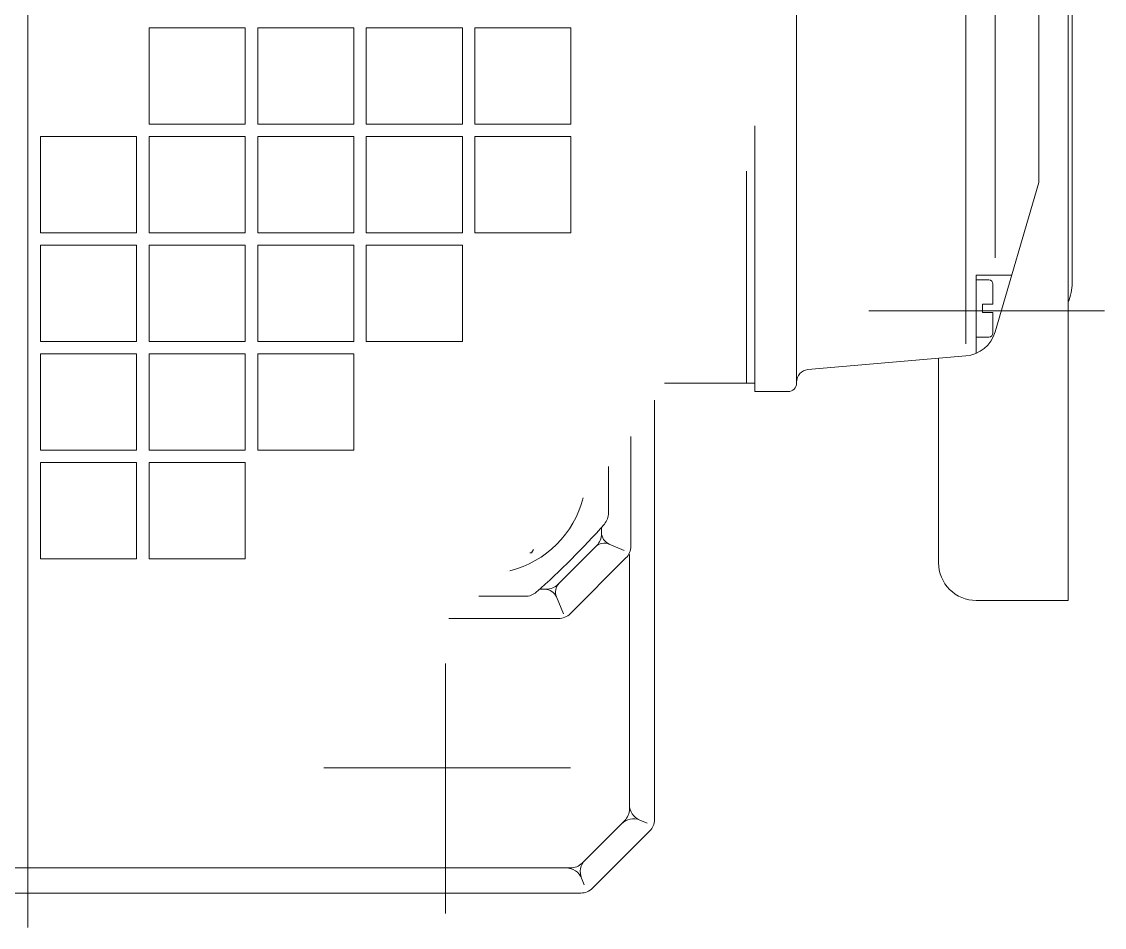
# Model space of a CAD drawing. Header units: millimetres. Extents: x 2085 to 2829, y 1347 to 1643.
# Drawn here: x 2160.2023 to 2160.3319, y 1605.6322 to 1605.7405 of the extents above; entities that cross this region are included whole.
import ezdxf

# ---------------------------------------------------------------- set-up
doc = ezdxf.new("R2010")
doc.units = ezdxf.units.MM
doc.layers.get('0').update_dxf_attribs({"color": 251, "lineweight": 9})
doc.layers.add('A-SANITARIOS', color=251, linetype='Continuous', lineweight=13)

# ---------------------------------------------------------------- blocks, each defined once
blk = doc.blocks.new('BOMBAS-28.02.2025')
at = {"layer": 'A-SANITARIOS'}
for p, q in [((2.272102834045654, -8.455586433410645, -9.617525271273668e-07), (2.272102834045654, -8.238282356411219, -9.617525271273668e-07)), ((2.272102834045654, -8.455586433410645, -9.617525271273668e-07), (2.272102834045654, -8.238282356411219, -9.617525271273668e-07)), ((2.396604298934108, -8.276486244052649, -9.617525271273668e-07), (2.396604298934108, -8.416486060246825, -9.617525271273668e-07)), ((2.396604298934108, -8.276486244052649, -9.617525271273668e-07), (2.396604298934108, -8.416486060246825, -9.617525271273668e-07)), ((2.364102834224468, -8.302611153572798, -9.617525271273668e-07), (2.364102834224468, -8.390361396595836, -9.617525271273668e-07)), ((2.364102834224468, -8.302611153572798, -9.617525271273668e-07), (2.364102834224468, -8.390361396595836, -9.617525271273668e-07)), ((2.384378468006616, -8.307501563802361, -9.617525271273668e-07), (2.384378468006616, -8.385781105607748, -9.617525271273668e-07)), ((2.384378468006616, -8.307501563802361, -9.617525271273668e-07), (2.384378468006616, -8.385781105607748, -9.617525271273668e-07)), ((2.397104298084741, -8.314485877752304, -9.617525271273668e-07), (2.397104298084741, -8.378486428409815, -9.617525271273668e-07)), ((2.397104298084741, -8.314485877752304, -9.617525271273668e-07), (2.397104298084741, -8.378486428409815, -9.617525271273668e-07)), ((2.387870897859102, -8.316989814862609, -9.617525271273668e-07), (2.387870897859102, -8.375474678352475, -9.617525271273668e-07)), ((2.387870897859102, -8.316989814862609, -9.617525271273668e-07), (2.387870897859102, -8.375474678352475, -9.617525271273668e-07)), ((2.393102833390003, -8.326486183330417, -9.617525271273668e-07), (2.393102833390003, -8.366486122831702, -9.617525271273668e-07)), ((2.393102833390003, -8.326486183330417, -9.617525271273668e-07), (2.393102833390003, -8.366486122831702, -9.617525271273668e-07)), ((2.298102834582096, -8.347986152395606, -9.617525271273668e-07), (2.286602833628422, -8.347986152395606, -9.617525271273668e-07)), ((2.286602833628422, -8.347986152395606, -9.617525271273668e-07), (2.286602833628422, -8.35948615334928, -9.617525271273668e-07)), ((2.298102834582096, -8.347986152395606, -9.617525271273668e-07), (2.286602833628422, -8.347986152395606, -9.617525271273668e-07)), ((2.286602833628422, -8.347986152395606, -9.617525271273668e-07), (2.286602833628422, -8.35948615334928, -9.617525271273668e-07)), ((2.298102834582096, -8.347986152395606, -9.617525271273668e-07), (2.298102834582096, -8.35948615334928, -9.617525271273668e-07)), ((2.298102834582096, -8.347986152395606, -9.617525271273668e-07), (2.298102834582096, -8.35948615334928, -9.617525271273668e-07)), ((2.299602833896643, -8.347986152395606, -9.617525271273668e-07), (2.299602833896643, -8.35948615334928, -9.617525271273668e-07)), ((2.311102832987672, -8.347986152395606, -9.617525271273668e-07), (2.299602833896643, -8.347986152395606, -9.617525271273668e-07)), ((2.299602833896643, -8.347986152395606, -9.617525271273668e-07), (2.299602833896643, -8.35948615334928, -9.617525271273668e-07)), ((2.311102832987672, -8.347986152395606, -9.617525271273668e-07), (2.299602833896643, -8.347986152395606, -9.617525271273668e-07)), ((2.311102832987672, -8.347986152395606, -9.617525271273668e-07), (2.311102832987672, -8.35948615334928, -9.617525271273668e-07)), ((2.311102832987672, -8.347986152395606, -9.617525271273668e-07), (2.311102832987672, -8.35948615334928, -9.617525271273668e-07)), ((2.312602834164863, -8.347986152395606, -9.617525271273668e-07), (2.312602834164863, -8.35948615334928, -9.617525271273668e-07)), ((2.324102833255893, -8.347986152395606, -9.617525271273668e-07), (2.312602834164863, -8.347986152395606, -9.617525271273668e-07)), ((2.312602834164863, -8.347986152395606, -9.617525271273668e-07), (2.312602834164863, -8.35948615334928, -9.617525271273668e-07)), ((2.324102833255893, -8.347986152395606, -9.617525271273668e-07), (2.312602834164863, -8.347986152395606, -9.617525271273668e-07)), ((2.324102833255893, -8.347986152395606, -9.617525271273668e-07), (2.324102833255893, -8.35948615334928, -9.617525271273668e-07)), ((2.324102833255893, -8.347986152395606, -9.617525271273668e-07), (2.324102833255893, -8.35948615334928, -9.617525271273668e-07)), ((2.325602834433084, -8.347986152395606, -9.617525271273668e-07), (2.325602834433084, -8.35948615334928, -9.617525271273668e-07)), ((2.337102831661468, -8.347986152395606, -9.617525271273668e-07), (2.325602834433084, -8.347986152395606, -9.617525271273668e-07)), ((2.325602834433084, -8.347986152395606, -9.617525271273668e-07), (2.325602834433084, -8.35948615334928, -9.617525271273668e-07)), ((2.337102831661468, -8.347986152395606, -9.617525271273668e-07), (2.325602834433084, -8.347986152395606, -9.617525271273668e-07)), ((2.337102831661468, -8.347986152395606, -9.617525271273668e-07), (2.337102831661468, -8.35948615334928, -9.617525271273668e-07)), ((2.337102831661468, -8.347986152395606, -9.617525271273668e-07), (2.337102831661468, -8.35948615334928, -9.617525271273668e-07)), ((2.298102834582096, -8.35948615334928, -9.617525271273668e-07), (2.286602833628422, -8.35948615334928, -9.617525271273668e-07)), ((2.298102834582096, -8.35948615334928, -9.617525271273668e-07), (2.286602833628422, -8.35948615334928, -9.617525271273668e-07)), ((2.311102832987672, -8.35948615334928, -9.617525271273668e-07), (2.299602833896643, -8.35948615334928, -9.617525271273668e-07)), ((2.311102832987672, -8.35948615334928, -9.617525271273668e-07), (2.299602833896643, -8.35948615334928, -9.617525271273668e-07)), ((2.324102833255893, -8.35948615334928, -9.617525271273668e-07), (2.312602834164863, -8.35948615334928, -9.617525271273668e-07)), ((2.324102833255893, -8.35948615334928, -9.617525271273668e-07), (2.312602834164863, -8.35948615334928, -9.617525271273668e-07)), ((2.337102831661468, -8.35948615334928, -9.617525271273668e-07), (2.325602834433084, -8.35948615334928, -9.617525271273668e-07)), ((2.337102831661468, -8.35948615334928, -9.617525271273668e-07), (2.325602834433084, -8.35948615334928, -9.617525271273668e-07)), ((2.359102833404904, -8.359714912250638, -9.617525271273668e-07), (2.359102833404904, -8.391486121341586, -9.617525271273668e-07)), ((2.359102833404904, -8.359714912250638, -9.617525271273668e-07), (2.359102833404904, -8.391486121341586, -9.617525271273668e-07)), ((2.285102834313875, -8.360986152663827, -9.617525271273668e-07), (2.273602833360201, -8.360986152663827, -9.617525271273668e-07)), ((2.273602833360201, -8.360986152663827, -9.617525271273668e-07), (2.273602833360201, -8.372486153617501, -9.617525271273668e-07)), ((2.285102834313875, -8.360986152663827, -9.617525271273668e-07), (2.273602833360201, -8.360986152663827, -9.617525271273668e-07)), ((2.273602833360201, -8.360986152663827, -9.617525271273668e-07), (2.273602833360201, -8.372486153617501, -9.617525271273668e-07)), ((2.285102834313875, -8.360986152663827, -9.617525271273668e-07), (2.285102834313875, -8.372486153617501, -9.617525271273668e-07)), ((2.285102834313875, -8.360986152663827, -9.617525271273668e-07), (2.285102834313875, -8.372486153617501, -9.617525271273668e-07)), ((2.286602833628422, -8.360986152663827, -9.617525271273668e-07), (2.286602833628422, -8.372486153617501, -9.617525271273668e-07)), ((2.298102834582096, -8.360986152663827, -9.617525271273668e-07), (2.286602833628422, -8.360986152663827, -9.617525271273668e-07)), ((2.286602833628422, -8.360986152663827, -9.617525271273668e-07), (2.286602833628422, -8.372486153617501, -9.617525271273668e-07)), ((2.298102834582096, -8.360986152663827, -9.617525271273668e-07), (2.286602833628422, -8.360986152663827, -9.617525271273668e-07)), ((2.298102834582096, -8.360986152663827, -9.617525271273668e-07), (2.298102834582096, -8.372486153617501, -9.617525271273668e-07)), ((2.298102834582096, -8.360986152663827, -9.617525271273668e-07), (2.298102834582096, -8.372486153617501, -9.617525271273668e-07)), ((2.299602833896643, -8.360986152663827, -9.617525271273668e-07), (2.299602833896643, -8.372486153617501, -9.617525271273668e-07)), ((2.311102832987672, -8.360986152663827, -9.617525271273668e-07), (2.299602833896643, -8.360986152663827, -9.617525271273668e-07)), ((2.299602833896643, -8.360986152663827, -9.617525271273668e-07), (2.299602833896643, -8.372486153617501, -9.617525271273668e-07)), ((2.311102832987672, -8.360986152663827, -9.617525271273668e-07), (2.299602833896643, -8.360986152663827, -9.617525271273668e-07)), ((2.311102832987672, -8.360986152663827, -9.617525271273668e-07), (2.311102832987672, -8.372486153617501, -9.617525271273668e-07)), ((2.311102832987672, -8.360986152663827, -9.617525271273668e-07), (2.311102832987672, -8.372486153617501, -9.617525271273668e-07)), ((2.312602834164863, -8.360986152663827, -9.617525271273668e-07), (2.312602834164863, -8.372486153617501, -9.617525271273668e-07)), ((2.324102833255893, -8.360986152663827, -9.617525271273668e-07), (2.312602834164863, -8.360986152663827, -9.617525271273668e-07)), ((2.312602834164863, -8.360986152663827, -9.617525271273668e-07), (2.312602834164863, -8.372486153617501, -9.617525271273668e-07)), ((2.324102833255893, -8.360986152663827, -9.617525271273668e-07), (2.312602834164863, -8.360986152663827, -9.617525271273668e-07)), ((2.324102833255893, -8.360986152663827, -9.617525271273668e-07), (2.324102833255893, -8.372486153617501, -9.617525271273668e-07)), ((2.324102833255893, -8.360986152663827, -9.617525271273668e-07), (2.324102833255893, -8.372486153617501, -9.617525271273668e-07)), ((2.325602834433084, -8.360986152663827, -9.617525271273668e-07), (2.325602834433084, -8.372486153617501, -9.617525271273668e-07)), ((2.337102831661468, -8.360986152663827, -9.617525271273668e-07), (2.325602834433084, -8.360986152663827, -9.617525271273668e-07)), ((2.325602834433084, -8.360986152663827, -9.617525271273668e-07), (2.325602834433084, -8.372486153617501, -9.617525271273668e-07)), ((2.337102831661468, -8.360986152663827, -9.617525271273668e-07), (2.325602834433084, -8.360986152663827, -9.617525271273668e-07)), ((2.337102831661468, -8.360986152663827, -9.617525271273668e-07), (2.337102831661468, -8.372486153617501, -9.617525271273668e-07)), ((2.337102831661468, -8.360986152663827, -9.617525271273668e-07), (2.337102831661468, -8.372486153617501, -9.617525271273668e-07)), ((2.358102833240991, -8.365140633657575, -9.617525271273668e-07), (2.358102833240991, -8.390486121177673, -9.617525271273668e-07)), ((2.358102833240991, -8.365140633657575, -9.617525271273668e-07), (2.358102833240991, -8.390486121177673, -9.617525271273668e-07)), ((2.393102943286067, -8.366486318409443, -9.617525271273668e-07), (2.387871069222456, -8.384361896663904, -9.617525271273668e-07)), ((2.393102943286067, -8.366486318409443, -9.617525271273668e-07), (2.387871069222456, -8.384361896663904, -9.617525271273668e-07)), ((2.285102834313875, -8.372486153617501, -9.617525271273668e-07), (2.273602833360201, -8.372486153617501, -9.617525271273668e-07)), ((2.285102834313875, -8.372486153617501, -9.617525271273668e-07), (2.273602833360201, -8.372486153617501, -9.617525271273668e-07)), ((2.298102834582096, -8.372486153617501, -9.617525271273668e-07), (2.286602833628422, -8.372486153617501, -9.617525271273668e-07)), ((2.298102834582096, -8.372486153617501, -9.617525271273668e-07), (2.286602833628422, -8.372486153617501, -9.617525271273668e-07)), ((2.311102832987672, -8.372486153617501, -9.617525271273668e-07), (2.299602833896643, -8.372486153617501, -9.617525271273668e-07)), ((2.311102832987672, -8.372486153617501, -9.617525271273668e-07), (2.299602833896643, -8.372486153617501, -9.617525271273668e-07)), ((2.324102833255893, -8.372486153617501, -9.617525271273668e-07), (2.312602834164863, -8.372486153617501, -9.617525271273668e-07)), ((2.324102833255893, -8.372486153617501, -9.617525271273668e-07), (2.312602834164863, -8.372486153617501, -9.617525271273668e-07)), ((2.337102831661468, -8.372486153617501, -9.617525271273668e-07), (2.325602834433084, -8.372486153617501, -9.617525271273668e-07)), ((2.337102831661468, -8.372486153617501, -9.617525271273668e-07), (2.325602834433084, -8.372486153617501, -9.617525271273668e-07)), ((2.285102834313875, -8.373986152932048, -9.617525271273668e-07), (2.273602833360201, -8.373986152932048, -9.617525271273668e-07)), ((2.273602833360201, -8.373986152932048, -9.617525271273668e-07), (2.273602833360201, -8.385486152023077, -9.617525271273668e-07)), ((2.285102834313875, -8.373986152932048, -9.617525271273668e-07), (2.273602833360201, -8.373986152932048, -9.617525271273668e-07)), ((2.273602833360201, -8.373986152932048, -9.617525271273668e-07), (2.273602833360201, -8.385486152023077, -9.617525271273668e-07)), ((2.285102834313875, -8.373986152932048, -9.617525271273668e-07), (2.285102834313875, -8.385486152023077, -9.617525271273668e-07)), ((2.285102834313875, -8.373986152932048, -9.617525271273668e-07), (2.285102834313875, -8.385486152023077, -9.617525271273668e-07)), ((2.286602833628422, -8.373986152932048, -9.617525271273668e-07), (2.286602833628422, -8.385486152023077, -9.617525271273668e-07)), ((2.298102834582096, -8.373986152932048, -9.617525271273668e-07), (2.286602833628422, -8.373986152932048, -9.617525271273668e-07)), ((2.286602833628422, -8.373986152932048, -9.617525271273668e-07), (2.286602833628422, -8.385486152023077, -9.617525271273668e-07)), ((2.298102834582096, -8.373986152932048, -9.617525271273668e-07), (2.286602833628422, -8.373986152932048, -9.617525271273668e-07)), ((2.298102834582096, -8.373986152932048, -9.617525271273668e-07), (2.298102834582096, -8.385486152023077, -9.617525271273668e-07)), ((2.298102834582096, -8.373986152932048, -9.617525271273668e-07), (2.298102834582096, -8.385486152023077, -9.617525271273668e-07)), ((2.299602833896643, -8.373986152932048, -9.617525271273668e-07), (2.299602833896643, -8.385486152023077, -9.617525271273668e-07)), ((2.311102832987672, -8.373986152932048, -9.617525271273668e-07), (2.299602833896643, -8.373986152932048, -9.617525271273668e-07)), ((2.299602833896643, -8.373986152932048, -9.617525271273668e-07), (2.299602833896643, -8.385486152023077, -9.617525271273668e-07)), ((2.311102832987672, -8.373986152932048, -9.617525271273668e-07), (2.299602833896643, -8.373986152932048, -9.617525271273668e-07)), ((2.311102832987672, -8.373986152932048, -9.617525271273668e-07), (2.311102832987672, -8.385486152023077, -9.617525271273668e-07)), ((2.311102832987672, -8.373986152932048, -9.617525271273668e-07), (2.311102832987672, -8.385486152023077, -9.617525271273668e-07)), ((2.312602834164863, -8.373986152932048, -9.617525271273668e-07), (2.312602834164863, -8.385486152023077, -9.617525271273668e-07)), ((2.324102833255893, -8.373986152932048, -9.617525271273668e-07), (2.312602834164863, -8.373986152932048, -9.617525271273668e-07)), ((2.312602834164863, -8.373986152932048, -9.617525271273668e-07), (2.312602834164863, -8.385486152023077, -9.617525271273668e-07)), ((2.324102833255893, -8.373986152932048, -9.617525271273668e-07), (2.312602834164863, -8.373986152932048, -9.617525271273668e-07)), ((2.324102833255893, -8.373986152932048, -9.617525271273668e-07), (2.324102833255893, -8.385486152023077, -9.617525271273668e-07)), ((2.324102833255893, -8.373986152932048, -9.617525271273668e-07), (2.324102833255893, -8.385486152023077, -9.617525271273668e-07)), ((2.38560283309198, -8.377549538388848, -9.617525271273668e-07), (2.38560283309198, -8.386916786432266, -9.617525271273668e-07)), ((2.389864796161419, -8.377549538388848, -9.617525271273668e-07), (2.38560283309198, -8.377549538388848, -9.617525271273668e-07)), ((2.38560283309198, -8.377549538388848, -9.617525271273668e-07), (2.38560283309198, -8.386916786432266, -9.617525271273668e-07)), ((2.389864796161419, -8.377549538388848, -9.617525271273668e-07), (2.38560283309198, -8.377549538388848, -9.617525271273668e-07)), ((2.387111134215957, -8.378119545057416, -9.617525271273668e-07), (2.38560283309198, -8.378119545057416, -9.617525271273668e-07)), ((2.387111134215957, -8.378119545057416, -9.617525271273668e-07), (2.38560283309198, -8.378119545057416, -9.617525271273668e-07)), ((2.38761113336659, -8.38104953803122, -9.617525271273668e-07), (2.38761113336659, -8.37861954420805, -9.617525271273668e-07)), ((2.38761113336659, -8.38104953803122, -9.617525271273668e-07), (2.38761113336659, -8.37861954420805, -9.617525271273668e-07)), ((2.372736622899538, -8.38184354454279, -9.617525271273668e-07), (2.400944386929041, -8.38184354454279, -9.617525271273668e-07)), ((2.372736622899538, -8.38184354454279, -9.617525271273668e-07), (2.400944386929041, -8.38184354454279, -9.617525271273668e-07)), ((2.386341112985974, -8.382049538195133, -9.617525271273668e-07), (2.386341112985974, -8.38104953803122, -9.617525271273668e-07)), ((2.386341112985974, -8.38104953803122, -9.617525271273668e-07), (2.38761113336659, -8.38104953803122, -9.617525271273668e-07)), ((2.386341112985974, -8.382049538195133, -9.617525271273668e-07), (2.386341112985974, -8.38104953803122, -9.617525271273668e-07)), ((2.386341112985974, -8.38104953803122, -9.617525271273668e-07), (2.38761113336659, -8.38104953803122, -9.617525271273668e-07)), ((2.38761113336659, -8.382049538195133, -9.617525271273668e-07), (2.386341112985974, -8.382049538195133, -9.617525271273668e-07)), ((2.38761113336659, -8.382049538195133, -9.617525271273668e-07), (2.386341112985974, -8.382049538195133, -9.617525271273668e-07)), ((2.38761113336659, -8.384479530155659, -9.617525271273668e-07), (2.38761113336659, -8.382049538195133, -9.617525271273668e-07)), ((2.38761113336659, -8.384479530155659, -9.617525271273668e-07), (2.38761113336659, -8.382049538195133, -9.617525271273668e-07)), ((2.285102834313875, -8.385486152023077, -9.617525271273668e-07), (2.273602833360201, -8.385486152023077, -9.617525271273668e-07)), ((2.285102834313875, -8.385486152023077, -9.617525271273668e-07), (2.273602833360201, -8.385486152023077, -9.617525271273668e-07)), ((2.298102834582096, -8.385486152023077, -9.617525271273668e-07), (2.286602833628422, -8.385486152023077, -9.617525271273668e-07)), ((2.298102834582096, -8.385486152023077, -9.617525271273668e-07), (2.286602833628422, -8.385486152023077, -9.617525271273668e-07)), ((2.311102832987672, -8.385486152023077, -9.617525271273668e-07), (2.299602833896643, -8.385486152023077, -9.617525271273668e-07)), ((2.311102832987672, -8.385486152023077, -9.617525271273668e-07), (2.299602833896643, -8.385486152023077, -9.617525271273668e-07)), ((2.324102833255893, -8.385486152023077, -9.617525271273668e-07), (2.312602834164863, -8.385486152023077, -9.617525271273668e-07)), ((2.324102833255893, -8.385486152023077, -9.617525271273668e-07), (2.312602834164863, -8.385486152023077, -9.617525271273668e-07)), ((2.38560283309198, -8.384979531168938, -9.617525271273668e-07), (2.387111134215957, -8.384979531168938, -9.617525271273668e-07)), ((2.38560283309198, -8.384979531168938, -9.617525271273668e-07), (2.387111134215957, -8.384979531168938, -9.617525271273668e-07)), ((2.285102834313875, -8.386986153200269, -9.617525271273668e-07), (2.273602833360201, -8.386986153200269, -9.617525271273668e-07)), ((2.273602833360201, -8.386986153200269, -9.617525271273668e-07), (2.273602833360201, -8.398486152291298, -9.617525271273668e-07)), ((2.285102834313875, -8.386986153200269, -9.617525271273668e-07), (2.273602833360201, -8.386986153200269, -9.617525271273668e-07)), ((2.273602833360201, -8.386986153200269, -9.617525271273668e-07), (2.273602833360201, -8.398486152291298, -9.617525271273668e-07)), ((2.285102834313875, -8.386986153200269, -9.617525271273668e-07), (2.285102834313875, -8.398486152291298, -9.617525271273668e-07)), ((2.285102834313875, -8.386986153200269, -9.617525271273668e-07), (2.285102834313875, -8.398486152291298, -9.617525271273668e-07)), ((2.286602833628422, -8.386986153200269, -9.617525271273668e-07), (2.286602833628422, -8.398486152291298, -9.617525271273668e-07)), ((2.298102834582096, -8.386986153200269, -9.617525271273668e-07), (2.286602833628422, -8.386986153200269, -9.617525271273668e-07)), ((2.286602833628422, -8.386986153200269, -9.617525271273668e-07), (2.286602833628422, -8.398486152291298, -9.617525271273668e-07)), ((2.298102834582096, -8.386986153200269, -9.617525271273668e-07), (2.286602833628422, -8.386986153200269, -9.617525271273668e-07)), ((2.298102834582096, -8.386986153200269, -9.617525271273668e-07), (2.298102834582096, -8.398486152291298, -9.617525271273668e-07)), ((2.298102834582096, -8.386986153200269, -9.617525271273668e-07), (2.298102834582096, -8.398486152291298, -9.617525271273668e-07)), ((2.299602833896643, -8.386986153200269, -9.617525271273668e-07), (2.299602833896643, -8.398486152291298, -9.617525271273668e-07)), ((2.311102832987672, -8.386986153200269, -9.617525271273668e-07), (2.299602833896643, -8.386986153200269, -9.617525271273668e-07)), ((2.299602833896643, -8.386986153200269, -9.617525271273668e-07), (2.299602833896643, -8.398486152291298, -9.617525271273668e-07)), ((2.311102832987672, -8.386986153200269, -9.617525271273668e-07), (2.299602833896643, -8.386986153200269, -9.617525271273668e-07)), ((2.311102832987672, -8.386986153200269, -9.617525271273668e-07), (2.311102832987672, -8.398486152291298, -9.617525271273668e-07)), ((2.311102832987672, -8.386986153200269, -9.617525271273668e-07), (2.311102832987672, -8.398486152291298, -9.617525271273668e-07)), ((2.384378490358358, -8.387223090976477, -9.617525271273668e-07), (2.36547302393592, -8.388867044821382, -9.617525271273668e-07)), ((2.384378490358358, -8.387223090976477, -9.617525271273668e-07), (2.36547302393592, -8.388867044821382, -9.617525271273668e-07)), ((2.381104299187427, -8.387507790699601, -9.617525271273668e-07), (2.381104299187427, -8.41198624484241, -9.617525271273668e-07)), ((2.381104299187427, -8.387507790699601, -9.617525271273668e-07), (2.381104299187427, -8.41198624484241, -9.617525271273668e-07)), ((2.348313038557535, -8.390486121177673, -9.617525271273668e-07), (2.359102833404904, -8.390486121177673, -9.617525271273668e-07)), ((2.348313038557535, -8.390486121177673, -9.617525271273668e-07), (2.359102833404904, -8.390486121177673, -9.617525271273668e-07)), ((2.364102834224468, -8.390361396595836, -9.617525271273668e-07), (2.364102834224468, -8.39048615284264, -9.617525271273668e-07)), ((2.364102834224468, -8.390361396595836, -9.617525271273668e-07), (2.364102834224468, -8.39048615284264, -9.617525271273668e-07)), ((2.359102833404904, -8.391486121341586, -9.617525271273668e-07), (2.363102834060555, -8.391486121341586, -9.617525271273668e-07)), ((2.359102833404904, -8.391486121341586, -9.617525271273668e-07), (2.363102834060555, -8.391486121341586, -9.617525271273668e-07)), ((2.347102833300596, -8.392518745735288, -9.617525271273668e-07), (2.347102833300596, -8.442701743915677, -9.617525271273668e-07)), ((2.347102833300596, -8.392518745735288, -9.617525271273668e-07), (2.347102833300596, -8.442701743915677, -9.617525271273668e-07)), ((2.344266162574058, -8.409984901547432, -9.617525271273668e-07), (2.344266162574058, -8.396849373355508, -9.617525271273668e-07)), ((2.344266162574058, -8.409984901547432, -9.617525271273668e-07), (2.344266162574058, -8.396849373355508, -9.617525271273668e-07)), ((2.285102834313875, -8.398486152291298, -9.617525271273668e-07), (2.273602833360201, -8.398486152291298, -9.617525271273668e-07)), ((2.285102834313875, -8.398486152291298, -9.617525271273668e-07), (2.273602833360201, -8.398486152291298, -9.617525271273668e-07)), ((2.298102834582096, -8.398486152291298, -9.617525271273668e-07), (2.286602833628422, -8.398486152291298, -9.617525271273668e-07)), ((2.298102834582096, -8.398486152291298, -9.617525271273668e-07), (2.286602833628422, -8.398486152291298, -9.617525271273668e-07)), ((2.311102832987672, -8.398486152291298, -9.617525271273668e-07), (2.299602833896643, -8.398486152291298, -9.617525271273668e-07)), ((2.311102832987672, -8.398486152291298, -9.617525271273668e-07), (2.299602833896643, -8.398486152291298, -9.617525271273668e-07)), ((2.273602833360201, -8.39998615346849, -9.617525271273668e-07), (2.273602833360201, -8.411486152559519, -9.617525271273668e-07)), ((2.285102834313875, -8.39998615346849, -9.617525271273668e-07), (2.273602833360201, -8.39998615346849, -9.617525271273668e-07)), ((2.273602833360201, -8.39998615346849, -9.617525271273668e-07), (2.273602833360201, -8.411486152559519, -9.617525271273668e-07)), ((2.285102834313875, -8.39998615346849, -9.617525271273668e-07), (2.273602833360201, -8.39998615346849, -9.617525271273668e-07)), ((2.285102834313875, -8.39998615346849, -9.617525271273668e-07), (2.285102834313875, -8.411486152559519, -9.617525271273668e-07)), ((2.285102834313875, -8.39998615346849, -9.617525271273668e-07), (2.285102834313875, -8.411486152559519, -9.617525271273668e-07)), ((2.286602833628422, -8.39998615346849, -9.617525271273668e-07), (2.286602833628422, -8.411486152559519, -9.617525271273668e-07)), ((2.298102834582096, -8.39998615346849, -9.617525271273668e-07), (2.286602833628422, -8.39998615346849, -9.617525271273668e-07)), ((2.286602833628422, -8.39998615346849, -9.617525271273668e-07), (2.286602833628422, -8.411486152559519, -9.617525271273668e-07)), ((2.298102834582096, -8.39998615346849, -9.617525271273668e-07), (2.286602833628422, -8.39998615346849, -9.617525271273668e-07)), ((2.298102834582096, -8.39998615346849, -9.617525271273668e-07), (2.298102834582096, -8.411486152559519, -9.617525271273668e-07)), ((2.298102834582096, -8.39998615346849, -9.617525271273668e-07), (2.298102834582096, -8.411486152559519, -9.617525271273668e-07)), ((2.341600883140927, -8.400467811152339, -9.617525271273668e-07), (2.341600883140927, -8.406015114858747, -9.617525271273668e-07)), ((2.341600883140927, -8.400467811152339, -9.617525271273668e-07), (2.341600883140927, -8.406015114858747, -9.617525271273668e-07)), ((2.340752736985451, -8.407731208950281, -9.617525271273668e-07), (2.340752736985451, -8.408529488369823, -9.617525271273668e-07)), ((2.340752736985451, -8.407731208950281, -9.617525271273668e-07), (2.340752736985451, -8.408529488369823, -9.617525271273668e-07)), ((2.332629579439526, -8.410364983603358, -9.617525271273668e-07), (2.332385314017301, -8.41078805923462, -9.617525271273668e-07)), ((2.332629579439526, -8.410364983603358, -9.617525271273668e-07), (2.332385314017301, -8.41078805923462, -9.617525271273668e-07)), ((2.340166702255374, -8.409943126142025, -9.617525271273668e-07), (2.335560153558617, -8.414549678564072, -9.617525271273668e-07)), ((2.340166702255374, -8.409943126142025, -9.617525271273668e-07), (2.335560153558617, -8.414549678564072, -9.617525271273668e-07)), ((2.343482748925453, -8.41048844717443, -9.617525271273668e-07), (2.341678974538809, -8.409741297364235, -9.617525271273668e-07)), ((2.343482748925453, -8.41048844717443, -9.617525271273668e-07), (2.341678974538809, -8.409741297364235, -9.617525271273668e-07)), ((2.285102834313875, -8.411486152559519, -9.617525271273668e-07), (2.273602833360201, -8.411486152559519, -9.617525271273668e-07)), ((2.285102834313875, -8.411486152559519, -9.617525271273668e-07), (2.273602833360201, -8.411486152559519, -9.617525271273668e-07)), ((2.298102834582096, -8.411486152559519, -9.617525271273668e-07), (2.286602833628422, -8.411486152559519, -9.617525271273668e-07)), ((2.298102834582096, -8.411486152559519, -9.617525271273668e-07), (2.286602833628422, -8.411486152559519, -9.617525271273668e-07)), ((2.332385306566721, -8.41078806295991, -9.617525271273668e-07), (2.332179981603986, -8.41078806295991, -9.617525271273668e-07)), ((2.332385306566721, -8.41078806295991, -9.617525271273668e-07), (2.332179981603986, -8.41078806295991, -9.617525271273668e-07)), ((2.343680139019853, -8.41139842569828, -9.617525271273668e-07), (2.337015278026229, -8.418063286691904, -9.617525271273668e-07)), ((2.343680139019853, -8.41139842569828, -9.617525271273668e-07), (2.337015278026229, -8.418063286691904, -9.617525271273668e-07)), ((2.344102832808858, -8.41097660176456, -9.617525271273668e-07), (2.344102832808858, -8.441414970904589, -9.617525271273668e-07)), ((2.344102832808858, -8.41097660176456, -9.617525271273668e-07), (2.344102832808858, -8.441414970904589, -9.617525271273668e-07)), ((2.333347953244811, -8.415136147290468, -9.617525271273668e-07), (2.334146778419381, -8.415136147290468, -9.617525271273668e-07)), ((2.333347953244811, -8.415136147290468, -9.617525271273668e-07), (2.334146778419381, -8.415136147290468, -9.617525271273668e-07)), ((2.331630663335091, -8.415985817089677, -9.617525271273668e-07), (2.326082325860625, -8.415985817089677, -9.617525271273668e-07)), ((2.331630663335091, -8.415985817089677, -9.617525271273668e-07), (2.326082325860625, -8.415985817089677, -9.617525271273668e-07)), ((2.336201305821305, -8.418098714202642, -9.617525271273668e-07), (2.335357847943669, -8.416062450036407, -9.617525271273668e-07)), ((2.336201305821305, -8.418098714202642, -9.617525271273668e-07), (2.335357847943669, -8.416062450036407, -9.617525271273668e-07)), ((2.385604300856357, -8.416486060246825, -9.617525271273668e-07), (2.396604298934108, -8.416486060246825, -9.617525271273668e-07)), ((2.385604300856357, -8.416486060246825, -9.617525271273668e-07), (2.396604298934108, -8.416486060246825, -9.617525271273668e-07)), ((2.322465869918233, -8.418649666011333, -9.617525271273668e-07), (2.335602104052668, -8.418649666011333, -9.617525271273668e-07)), ((2.322465869918233, -8.418649666011333, -9.617525271273668e-07), (2.335602104052668, -8.418649666011333, -9.617525271273668e-07)), ((2.322102832928067, -8.424012824892998, -9.617525271273668e-07), (2.322102832928067, -8.453937554731965, -9.617525271273668e-07)), ((2.322102832928067, -8.424012824892998, -9.617525271273668e-07), (2.322102832928067, -8.453937554731965, -9.617525271273668e-07)), ((2.307518362387782, -8.436486152932048, -9.617525271273668e-07), (2.337034962460166, -8.436486152932048, -9.617525271273668e-07)), ((2.307518362387782, -8.436486152932048, -9.617525271273668e-07), (2.337034962460166, -8.436486152932048, -9.617525271273668e-07)), ((2.343516056746012, -8.442828038707376, -9.617525271273668e-07), (2.33844488239265, -8.447899082675576, -9.617525271273668e-07)), ((2.343516056746012, -8.442828038707376, -9.617525271273668e-07), (2.33844488239265, -8.447899082675576, -9.617525271273668e-07)), ((2.346212026983267, -8.44311715848744, -9.617525271273668e-07), (2.345336190745002, -8.442754371091723, -9.617525271273668e-07)), ((2.346212026983267, -8.44311715848744, -9.617525271273668e-07), (2.345336190745002, -8.442754371091723, -9.617525271273668e-07)), ((2.346516409277683, -8.444070346653461, -9.617525271273668e-07), (2.339687806874281, -8.45089877769351, -9.617525271273668e-07)), ((2.346516409277683, -8.444070346653461, -9.617525271273668e-07), (2.339687806874281, -8.45089877769351, -9.617525271273668e-07)), ((2.337031542643672, -8.448486046865582, -9.617525271273668e-07), (2.20717485374189, -8.448486046865582, -9.617525271273668e-07)), ((2.337031542643672, -8.448486046865582, -9.617525271273668e-07), (2.20717485374189, -8.448486046865582, -9.617525271273668e-07)), ((2.338688702642685, -8.450489969924092, -9.617525271273668e-07), (2.338370333745843, -8.44972138851881, -9.617525271273668e-07)), ((2.338688702642685, -8.450489969924092, -9.617525271273668e-07), (2.338370333745843, -8.44972138851881, -9.617525271273668e-07)), ((2.338274223118788, -8.451486045494676, -9.617525271273668e-07), (2.20593169084168, -8.451486045494676, -9.617525271273668e-07)), ((2.338274223118788, -8.451486045494676, -9.617525271273668e-07), (2.20593169084168, -8.451486045494676, -9.617525271273668e-07))]:
    blk.add_line(p, q, dxfattribs=at)
for centre, radius, start, end in [((2.387111134215957, -8.37861954420805, -9.617525271273668e-07), 0.0005, 3.585849314256226e-05, 89.99997011792239), ((2.387111134215957, -8.37861954420805, -9.617525271273668e-07), 0.0005, 3.585849314256226e-05, 89.99997011792239), ((2.391602834075456, -8.378486428409815, -9.617525271273668e-07), 0.005499992, 335.4168561150871, 359.9999639280634), ((2.391602834075456, -8.378486428409815, -9.617525271273668e-07), 0.005499992, 335.4168561150871, 359.9999639280634), ((2.384032034635311, -8.383238075301051, -9.617525271273668e-07), 0.003999999000000001, 274.969511978771, 343.6859340550081), ((2.384032034635311, -8.383238075301051, -9.617525271273668e-07), 0.003999999000000001, 274.969511978771, 343.6859340550081), ((2.387111134215957, -8.384479530155659, -9.617525271273668e-07), 0.0005, 270.0000431155691, 359.9999780153286), ((2.387111134215957, -8.384479530155659, -9.617525271273668e-07), 0.0005, 270.0000431155691, 359.9999780153286), ((2.365602833539015, -8.390361396595836, -9.617525271273668e-07), 0.0015, 94.96979285902802, 180.00029092337), ((2.365602833539015, -8.390361396595836, -9.617525271273668e-07), 0.0015, 94.96979285902802, 180.00029092337), ((2.363102834060555, -8.39048615284264, -9.617525271273668e-07), 0.001, 270.0000021344341, 359.9999780153286), ((2.363102834060555, -8.39048615284264, -9.617525271273668e-07), 0.001, 270.0000021344341, 359.9999780153286), ((2.32690068645752, -8.401288093999028, -9.617525271273668e-07), 0.012, 283.9761679362036, 346.0195640626656), ((2.32690068645752, -8.401288093999028, -9.617525271273668e-07), 0.012, 283.9761679362036, 346.0195640626656), ((2.339600879087811, -8.406015114858747, -9.617525271273668e-07), 0.002, 318.5903989968054, 359.9999780153286), ((2.339600879087811, -8.406015114858747, -9.617525271273668e-07), 0.002, 318.5903989968054, 359.9999780153286), ((2.272101124137407, -8.34648615308106, -9.617525271273668e-07), 0.092, 311.4096158963332, 318.5903711066106), ((2.272101124137407, -8.34648615308106, -9.617525271273668e-07), 0.092, 311.4096158963332, 318.5903711066106), ((2.338753468677169, -8.408529579639435, -9.617525271273668e-07), 0.002, 315.0003280392721, 1.899646362909727e-05), ((2.338753468677169, -8.408529579639435, -9.617525271273668e-07), 0.002, 315.0003280392721, 1.899646362909727e-05), ((2.342253466456896, -8.408355720341206, -9.617525271273668e-07), 0.0015, 180, 247.5004100337465), ((2.342253466456896, -8.408355720341206, -9.617525271273668e-07), 0.0015, 180, 247.5004100337465), ((2.34110552011407, -8.411127358675003, -9.617525271273668e-07), 0.0015, 67.49957215519018, 134.9993458021514), ((2.34110552011407, -8.411127358675003, -9.617525271273668e-07), 0.0015, 67.49957215519018, 134.9993458021514), ((2.342266894265777, -8.409984901547432, -9.617525271273668e-07), 0.002, 315.0000548620676, 0.0001831344471203432), ((2.342266894265777, -8.409984901547432, -9.617525271273668e-07), 0.002, 315.0000548620676, 0.0001831344471203432), ((2.38560283309198, -8.41198624484241, -9.617525271273668e-07), 0.004499994, 180, 270.0000160082558), ((2.38560283309198, -8.41198624484241, -9.617525271273668e-07), 0.004499994, 180, 270.0000160082558), ((2.331630663335091, -8.413985816761851, -9.617525271273668e-07), 0.002, 269.9999750271209, 311.4096021834748), ((2.331630663335091, -8.413985816761851, -9.617525271273668e-07), 0.002, 269.9999750271209, 311.4096021834748), ((2.333972950786119, -8.416636146605015, -9.617525271273668e-07), 0.0015, 22.50026391183652, 89.99985400470649), ((2.333972950786119, -8.416636146605015, -9.617525271273668e-07), 0.0015, 22.50026391183652, 89.99985400470649), ((2.334146778419381, -8.413136146962643, -9.617525271273668e-07), 0.002, 270.0003641344601, 315.0002740084836), ((2.334146778419381, -8.413136146962643, -9.617525271273668e-07), 0.002, 270.0003641344601, 315.0002740084836), ((2.336744678526884, -8.415488090366125, -9.617525271273668e-07), 0.0015, 134.999855034344, 202.500370879156), ((2.336744678526884, -8.415488090366125, -9.617525271273668e-07), 0.0015, 134.999855034344, 202.500370879156), ((2.335602104052668, -8.416649665683508, -9.617525271273668e-07), 0.002, 269.9985069633365, 314.9989618372459), ((2.335602104052668, -8.416649665683508, -9.617525271273668e-07), 0.002, 269.9985069633365, 314.9989618372459), ((2.342103322356706, -8.441415062174201, -9.617525271273668e-07), 0.002, 314.9944819841243, 0.0002369221868334669), ((2.342103322356706, -8.441415062174201, -9.617525271273668e-07), 0.002, 314.9944819841243, 0.0002369221868334669), ((2.346103323012358, -8.440907249227166, -9.617525271273668e-07), 0.002, 180, 247.4930880070496), ((2.346103323012358, -8.440907249227166, -9.617525271273668e-07), 0.002, 180, 247.4930880070496), ((2.344572560250526, -8.44460272975266, -9.617525271273668e-07), 0.002, 67.50465304549914, 135.0027438662729), ((2.344572560250526, -8.44460272975266, -9.617525271273668e-07), 0.002, 67.50465304549914, 135.0027438662729), ((2.345104053005343, -8.442657647654414, -9.617525271273668e-07), 0.002, 314.999235020346, 358.7338650418567), ((2.345104053005343, -8.442657647654414, -9.617525271273668e-07), 0.002, 314.999235020346, 358.7338650418567), ((2.337032278388506, -8.446486122906208, -9.617525271273668e-07), 0.002, 269.9969221460025, 314.9970499753113), ((2.337032278388506, -8.446486122906208, -9.617525271273668e-07), 0.002, 269.9969221460025, 314.9970499753113), ((2.340219776466256, -8.448955543339252, -9.617525271273668e-07), 0.002, 135.0002377859355, 202.5000159594444), ((2.340219776466256, -8.448955543339252, -9.617525271273668e-07), 0.002, 135.0002377859355, 202.5000159594444), ((2.336524223297602, -8.450486121699214, -9.617525271273668e-07), 0.002, 22.5008651111398, 90.00067405429368), ((2.336524223297602, -8.450486121699214, -9.617525271273668e-07), 0.002, 22.5008651111398, 90.00067405429368), ((2.33827544315136, -8.449486138299108, -9.617525271273668e-07), 0.002, 269.9999820707534, 314.995191858815), ((2.33827544315136, -8.449486138299108, -9.617525271273668e-07), 0.002, 269.9999820707534, 314.995191858815)]:
    blk.add_arc(centre, radius, start, end, dxfattribs=at)

msp = doc.modelspace()

# ---------------------------------------------------------------- block references
msp.add_blockref('BOMBAS-28.02.2025', (2157.930955654186, 1614.087756893471))

doc.saveas('drawing.dxf')
